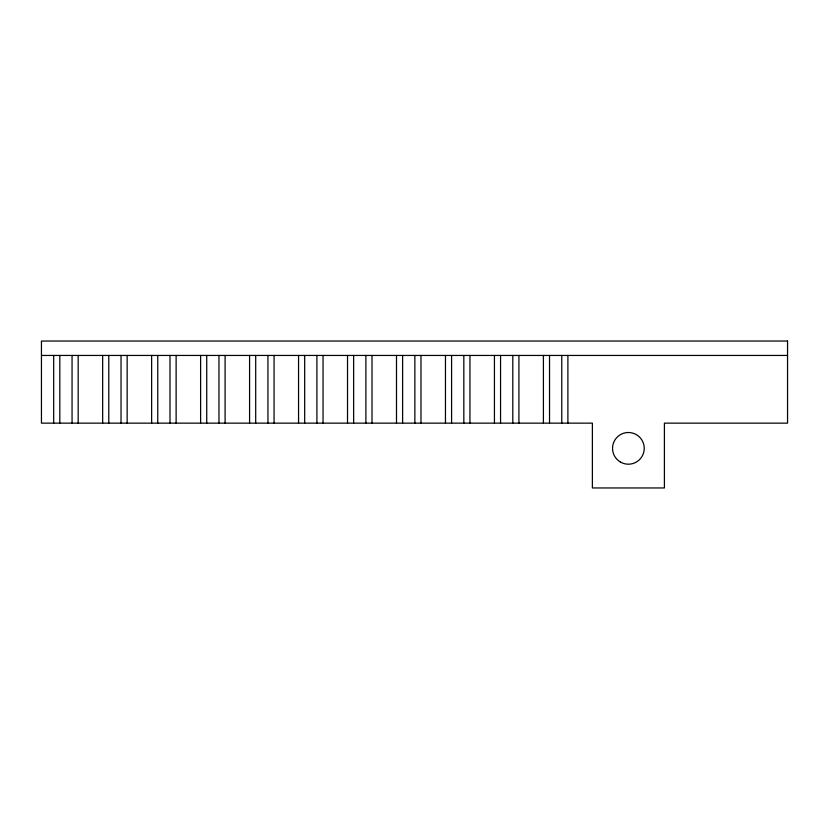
<?xml version="1.0" encoding="UTF-8"?>
<svg xmlns="http://www.w3.org/2000/svg" width="829" height="829" viewBox="0 0 829 829"><rect width="100%" height="100%" fill="white"/><g stroke="black" fill="none" stroke-linecap="round" stroke-linejoin="round"><path stroke-width="1.24" d="M41.45 355.444L787.55 355.444M567.896 355.444L567.896 423.142M561.772 355.444L561.772 423.142M549.534 355.444L549.534 423.142M543.409 355.444L543.409 423.142M518.923 355.444L518.923 423.142M512.799 355.444L512.799 423.142M500.561 355.444L500.561 423.142M494.436 355.444L494.436 423.142M469.95 355.444L469.95 423.142M463.836 355.444L463.836 423.142M451.587 355.444L451.587 423.142M445.463 355.444L445.463 423.142M420.977 355.444L420.977 423.142M414.863 355.444L414.863 423.142M402.614 355.444L402.614 423.142M396.5 355.444L396.5 423.142M372.014 355.444L372.014 423.142M365.89 355.444L365.89 423.142M353.641 355.444L353.641 423.142M347.527 355.444L347.527 423.142M323.041 355.444L323.041 423.142M316.916 355.444L316.916 423.142M304.678 355.444L304.678 423.142M298.554 355.444L298.554 423.142M274.067 355.444L274.067 423.142M267.943 355.444L267.943 423.142M255.705 355.444L255.705 423.142M249.581 355.444L249.581 423.142M225.094 355.444L225.094 423.142M218.97 355.444L218.97 423.142M206.732 355.444L206.732 423.142M200.608 355.444L200.608 423.142M176.121 355.444L176.121 423.142M169.997 355.444L169.997 423.142M157.759 355.444L157.759 423.142M151.634 355.444L151.634 423.142M127.148 355.444L127.148 423.142M121.034 355.444L121.034 423.142M108.786 355.444L108.786 423.142M102.661 355.444L102.661 423.142M78.175 355.444L78.175 423.142M72.061 355.444L72.061 423.142M59.812 355.444L59.812 423.142M53.688 355.444L53.688 423.142M787.55 341.04L41.45 341.04L41.45 423.142L592.383 423.142L592.383 487.96L664.402 487.96L664.402 423.142L787.55 423.142L787.55 341.04M620.465 462.074A15.844 15.844 0 0 0 644.237 448.344A15.844 15.844 0 0 0 620.465 434.624A15.844 15.844 0 0 0 620.465 462.074"/></g></svg>
